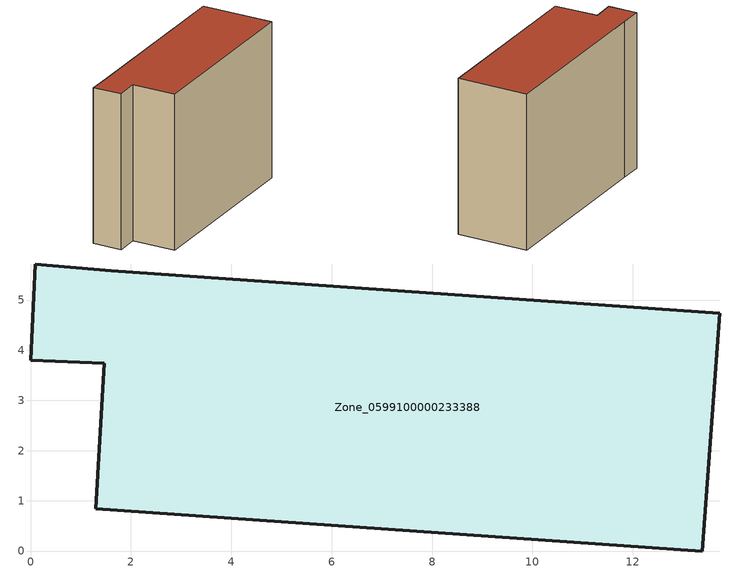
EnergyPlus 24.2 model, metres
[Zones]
Zone_0599100000233388
 floor ground (C_G): 1.47,3.74 0,3.8 0.09,5.72 1.61,5.58 13.74,4.74 13.39,0 1.3,0.84 z2.4
 wall outside (C_F): 0,3.8 1.47,3.74 1.3,0.84 13.39,0 13.74,4.74 1.61,5.58 0.09,5.72 0,3.8 z2.4:12.74
 roof outside (C_R): 13.39,0 13.74,4.74 1.61,5.58 0.09,5.72 0,3.8 1.47,3.74 1.3,0.84 z12.74
[BUILDING]
Pand.0599100000233388: North Axis=0; Terrain=City; Loads Convergence Tolerance Value=0.04; Temperature Convergence Tolerance Value=0.4; Solar Distribution=FullExterior; Maximum Number of Warmup Days=25; Minimum Number of Warmup Days=1
[Site:Location]
Rotterdam.The.Hague.AP_ZH_NLD Design_Conditions: Latitude=51.96; Longitude=4.45; Time Zone=1; Elevation=-4.5
[SITE:GROUNDTEMPERATURE:BUILDINGSURFACE]
18, 18, 18, 18, 18, 18, 18, 18, 18, 18, 18, 18
[MATERIAL] Thermal Absorptance=0.9; Solar Absorptance=0.7; Visible Absorptance=0.7
Name | Roughness | Thickness | Conductivity | Density | Specific Heat
G.TI.1946 | MediumSmooth | 0.15 | 1 | 540 | 1210
F.TI.1946 | Rough | 0.3 | 0.857143 | 1920 | 840
R.TI.1946 | MediumRough | 0.2 | 0.1 | 1500 | 1000
[CONSTRUCTION]
C_G: G.TI.1946
C_F: F.TI.1946
C_R: R.TI.1946
[ZONE]
Zone_0599100000233388: Type=1; Multiplier=1; Ceiling Height=Autocalculate; Volume=Autocalculate; Floor Area=autocalculate; Part of Total Floor Area=Yes
[ZONEINFILTRATION:DESIGNFLOWRATE]
Infil_Zone_0599100000233388: Zone or ZoneList or Space or SpaceList=Zone_0599100000233388; Schedule=AlwaysOn; Design Flow Rate Calculation Method=Flow/Area; Flow Rate per Floor Area=0.003; Constant Term Coefficient=1; Temperature Term Coefficient=0; Velocity Term Coefficient=0; Velocity Squared Term Coefficient=0
[HVACTEMPLATE:ZONE:IDEALLOADSAIRSYSTEM]
Zone_0599100000233388: Maximum Heating Supply Air Temperature=50; Minimum Cooling Supply Air Temperature=13; Maximum Heating Supply Air Humidity Ratio=0.0156; Minimum Cooling Supply Air Humidity Ratio=0.0077; Heating Limit=NoLimit; Cooling Limit=NoLimit; Dehumidification Control Type=ConstantSensibleHeatRatio; Cooling Sensible Heat Ratio=0.7; Dehumidification Setpoint=60; Humidification Control Type=None; Humidification Setpoint=30; Outdoor Air Method=None; Outdoor Air Flow Rate per Person=0.00944; Outdoor Air Flow Rate per Zone Floor Area=0; Outdoor Air Flow Rate per Zone=0; Demand Controlled Ventilation Type=None; Outdoor Air Economizer Type=NoEconomizer; Heat Recovery Type=None; Sensible Heat Recovery Effectiveness=0.7; Latent Heat Recovery Effectiveness=0.65
[ZONECONTROL:THERMOSTAT]
ThermostatControl_Zone_0599100000233388: Zone or ZoneList=Zone_0599100000233388; Control Type Schedule=DualSetpointControlType; Control 1=Thermostat_Zone_0599100000233388; Temperature Difference Between Cutout And Setpoint=0
[THERMOSTATSETPOINT:DUALSETPOINT]
Thermostat_Zone_0599100000233388: Heating Setpoint Temperature Schedule=HeatingSetpoint_Zone_0599100000233388; Cooling Setpoint Temperature Schedule=CoolingSetpoint_Zone_0599100000233388
[SCHEDULE:COMPACT]
HeatingSetpoint_Zone_0599100000233388: Through: 12/31, For: AllDays, Until: 24:00, 21
CoolingSetpoint_Zone_0599100000233388: Through: 12/31, For: AllDays, Until: 24:00, 24
DualSetpointControlType: Through: 12/31, For: AllDays, Until: 24:00, 4
AlwaysOn: Through: 12/31, For: AllDays, Until: 24:00, 1
